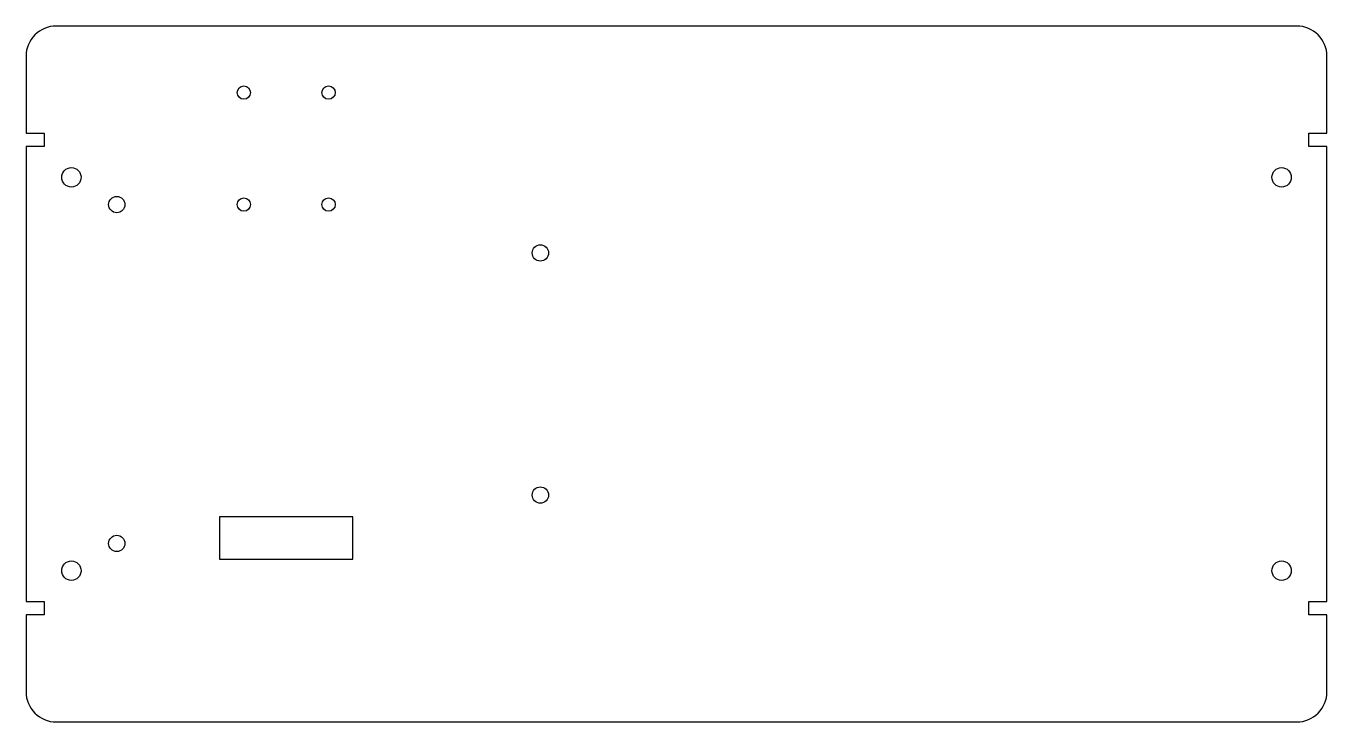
# Model space of a CAD drawing. Header units: millimetres. Extents: x -108 to 108, y -58 to 58.
import ezdxf

# ---------------------------------------------------------------- set-up
doc = ezdxf.new("R2010")
doc.units = ezdxf.units.MM

msp = doc.modelspace()

# ---------------------------------------------------------------- linework, layer by layer
at = {"color": 7, "linetype": 'Continuous', "lineweight": 25}
for p, q in [((102.5, 57.5), (-102.5, 57.5)), ((-107.5, 52.5), (-107.5, 39.8)), ((107.5, 39.8), (107.5, 52.5)), ((-107.5, 39.8), (-104.5, 39.8)), ((-104.5, 39.8), (-104.5, 37.6)), ((104.5, 39.8), (107.5, 39.8)), ((104.5, 37.6), (104.5, 39.8)), ((-107.5, 37.6), (-107.5, -37.6)), ((-104.5, 37.6), (-107.5, 37.6)), ((107.5, 37.6), (104.5, 37.6)), ((107.5, -37.6), (107.5, 37.6)), ((-53.5, -23.6), (-75.5, -23.6)), ((-75.5, -23.6), (-75.5, -30.6)), ((-53.5, -30.6), (-53.5, -23.6)), ((-75.5, -30.6), (-53.5, -30.6)), ((-107.5, -37.6), (-104.5, -37.6)), ((-104.5, -37.6), (-104.5, -39.8)), ((104.5, -37.6), (107.5, -37.6)), ((104.5, -39.8), (104.5, -37.6)), ((-107.5, -39.8), (-107.5, -52.5)), ((-104.5, -39.8), (-107.5, -39.8)), ((107.5, -39.8), (104.5, -39.8)), ((107.5, -52.5), (107.5, -39.8)), ((-102.5, -57.5), (102.5, -57.5))]:
    msp.add_line(p, q, dxfattribs=at)
for centre, radius in [((-71.5, 46.5), 1.1), ((-57.5, 46.5), 1.1), ((-100, 32.5), 1.6), ((100, 32.5), 1.6), ((-92.5, 28), 1.35), ((-71.5, 28), 1.1), ((-57.5, 28), 1.1), ((-22.5, 20), 1.35), ((-22.5, -20), 1.35), ((-92.5, -28), 1.35), ((-100, -32.5), 1.6), ((100, -32.5), 1.6)]:
    msp.add_circle(centre, radius, dxfattribs=at)
for centre, start, end in [((-102.5, 52.5), 90, 180), ((102.5, 52.5), 0, 90), ((-102.5, -52.5), 180, 270), ((102.5, -52.5), 270, 0)]:
    msp.add_arc(centre, 5, start, end, dxfattribs=at)

doc.saveas('drawing.dxf')
